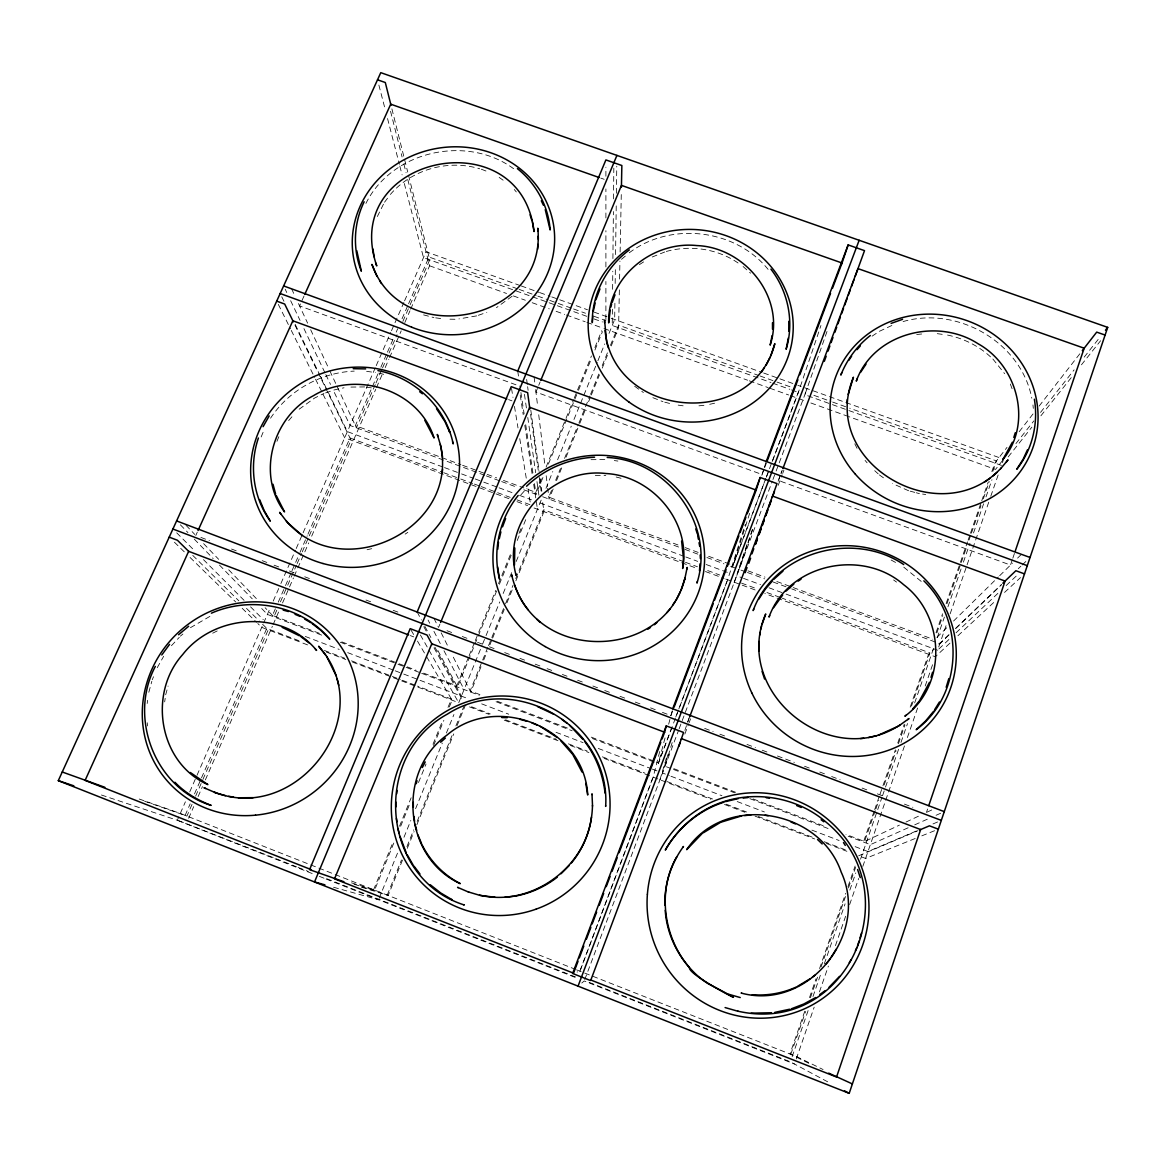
<?xml version="1.0" encoding="UTF-8"?>
<svg xmlns="http://www.w3.org/2000/svg" width="1166" height="1166" viewBox="0 0 1166 1166"><rect width="100%" height="100%" fill="white"/><g stroke="black" fill="none" stroke-linecap="round" stroke-linejoin="round"><path stroke-width="0.75" stroke-dasharray="5 3.75" d="M605.883 319.557L605.897 281.458M605.897 266.956L605.897 230.664M605.897 217.969L605.897 188.95M605.897 176.241L605.897 167.175M612.398 309.194L612.237 325.474L770.974 382.535M612.602 289.299L612.791 271.226M612.908 258.56L613.389 211.542M613.505 198.89L613.826 168.137M614.89 303.277L614.671 319.499L608.142 335.546M615.167 283.44L615.386 267.203M615.561 254.582L616.231 205.901M616.406 193.264L616.77 166.213M619.365 289.897L618.592 327.763L611.101 346.244M619.583 279.082L619.933 261.067M620.123 252.045L621.318 192.565M164.668 701.888L165.178 698.332M147.178 703.492L147.645 700.285M659.723 751.516L653.179 777.154L579.983 971.132L577.039 972.065M665.043 737.947L658.265 763.672L727.657 579.779L745.307 524.292M668.657 724.232L670.465 717.367M662.434 712.382L670.916 715.603L672.709 708.797M165.689 694.761L168.079 686.06M148.811 692.283L151.828 681.323M659.956 779.748L666.66 757.069M668.045 754.402L662.507 773L669.299 775.594M672.17 742.553L665.043 766.251L670.115 768.19M749.636 513.375L732.496 566.982L765.756 478.832M761.806 475.32L766.237 461.488M734.288 582.228L748.251 540.864M772.781 460.191L798.375 392.388L820.937 325.503M752.42 529.349L736.708 575.829L741.809 577.709M752.507 529.889L739.113 569.431L745.919 571.938M684.879 730.382L689.995 715.341M926.431 812.469L927.597 809.029M1012.248 559.899L1010.499 565.058L778.436 480.465L780.346 475.378M1012.831 558.179L1014.595 553.019M796.305 1058.874L814.174 1007.176M819.465 991.858L828.385 966.089M835.454 945.641L845.612 916.257M849.635 904.612L858.672 878.464M862.825 866.425L904.597 745.584M907.381 737.553L917.598 708.01M925.192 686.002L932.946 663.6M938.703 646.955L946.34 624.83M950.144 613.841L966.774 565.729M967.08 564.825L990.196 497.969M990.779 496.264L998.854 472.944M1002.41 462.625L1003.605 459.185L797.952 385.334M804.759 1011.257L789.965 1053.962L810.938 1064.354M809.51 997.586L816.025 978.799M819.567 968.552L845.627 893.375M848.003 886.539L855.115 866.047M874.092 811.288L863.438 842.027L899.409 825.134M874.689 809.583L879.412 795.926M880.009 794.221L882.37 787.4M882.968 785.695L895.401 749.84M897.762 743.019L904.277 724.232M910.194 707.164L928.544 654.257L933.747 649.258M936.036 632.628L942.565 613.782M946.136 603.507L959.793 564.096M960.39 562.391L967.518 541.826M968.101 540.12L969.893 534.975M970.476 533.256L981.174 502.429M981.772 500.71L988.302 481.864M991.858 471.589L994.831 463.019L1007.016 447.365M790.781 1054.385L805.662 1011.476M810.414 997.746L817.555 977.166M821.112 966.862L845.496 896.508M848.469 887.924L855.611 867.344M875.258 810.632L864.574 841.488L845.991 834.404M875.855 808.927L878.829 800.357M884.178 784.922L896.056 750.642M898.432 743.777L904.962 724.931M911.506 706.071L929.914 652.931L782.24 598.187M936.852 632.934L942.813 615.735M946.981 603.697L960.697 564.14M961.28 562.42L966.658 546.941M969.033 540.062L970.826 534.903M971.424 533.183L980.956 505.665M983.346 498.786L989.307 481.573M992.878 471.253L996.449 460.934L849.722 408.202M792.166 1056.658L808.213 1010.295M812.979 996.566L820.704 974.237M824.275 963.932L845.088 903.839M849.839 890.11L855.786 872.94M860.537 859.196L881.948 797.384M882.545 795.664L884.921 788.799M885.519 787.079L898.592 749.301M900.968 742.436L907.512 723.547M914.654 702.952L934.272 646.285M937.245 637.7L944.387 617.091M947.943 606.786L961.032 569.023M963.408 562.143L969.952 543.269M973.523 532.964L983.623 503.77M985.999 496.905L991.945 479.736M827 331.508L804.861 394.72L1001.448 465.409M778.145 481.281L781.818 471.02M687.751 721.973L689.019 718.577M780.987 473.688L782.255 470.306M684.836 734.07L688.654 723.897M689.091 722.803L690.563 718.81M778.218 485.318L782.138 474.81M782.678 473.44L783.946 470.044M579.866 971.161L653.383 776.352M671.922 727.234L658.499 762.812L590.623 736.897M675.755 717.061L728.182 578.147M765.77 478.526L733.02 565.306L707.441 555.847M766.412 476.821L771.557 463.208M772.198 461.503L799.162 390.042M766.397 477.142L768.948 470.364M584.764 979.557L678.51 730.47M679.151 728.765L772.3 481.223M772.941 479.532L775.492 472.74M776.133 471.049L807.149 388.628M670.916 715.603L672.84 710.517M763.992 469.432L762.068 474.504L535.937 392.067L538.022 387.025M764.634 467.741L766.558 462.654M387.199 895.153L401.483 859.969M406.934 846.574L413.741 829.813M417.137 821.447L452.51 734.332M455.906 725.952L464.068 705.838M487.854 647.29L470.146 690.884L482.024 695.432M488.539 645.614L504.878 605.358M505.563 603.682L513.055 585.23M515.766 578.525L543.691 509.775L683.772 561.691M551.547 490.42L548.807 497.168L678.437 545.12M555.657 480.305L560.452 468.499M564.563 458.384L578.249 424.657M578.934 422.966L589.894 395.988M590.579 394.297L598.799 374.067M602.224 365.628L607.69 352.147M610.43 345.398L618.65 325.168L758.294 375.35M402.503 860.114L388.161 895.459L360.935 887.02M407.298 848.323L414.119 831.504M416.86 824.77L453.749 733.895M457.159 725.471L465.365 705.284L489.166 714.394M480.99 666.763L470.729 692.05L452.35 655.219M483.73 660.014L487.155 651.59M489.895 644.842L491.935 639.784M492.62 638.108L504.266 609.439M506.991 602.705L513.157 587.533M515.897 580.785L543.954 511.655L542.219 499.033M553.136 489.02L549.04 499.106L547.729 488.335M556.546 480.625L561.997 467.187M566.093 457.116L579.05 425.196M579.735 423.506L585.871 408.392M588.597 401.672L590.637 396.629M591.322 394.953L599.499 374.796M602.239 368.077L608.375 352.963M377.361 216.512L383.745 203.627M373.586 889.789L393.394 841.269M399.53 826.213L411.146 797.777M432.994 744.243L442.555 720.821M448.006 707.427L451.417 699.075L417.545 686.104M468.455 657.332L456.839 685.812L423.01 672.884M469.14 655.656L474.606 642.262M475.291 640.586L478.031 633.896M478.701 632.22L495.798 590.346M498.523 583.641L511.51 551.824M519.03 533.401L521.085 528.387M541.286 478.876L535.792 492.344L525.575 488.569M546.096 467.085L565.335 419.935M566.02 418.244L573.585 399.719M574.27 398.043L591.454 355.936M594.893 347.526L601.758 330.678M393.802 843.047L374.607 890.11L350.66 882.56M400.667 826.242L409.572 804.394M418.492 782.546L426.027 764.065M433.577 745.57L443.852 720.369M449.347 706.917L452.087 700.198L426.596 656.647M496.629 591.031L457.48 686.993L436.886 648.704M499.369 584.297L511.728 553.981M517.223 540.514L526.843 516.946M523.825 489.778L536.083 494.311L543.604 475.859M548.399 464.112L577.826 391.965M578.511 390.289L591.512 358.414M594.937 350.033L602.472 331.581M379.11 898.345L397.81 852.419M403.975 837.275L410.811 820.456M415.606 808.694L442.293 743.106M446.403 733.006L453.924 714.51M352.569 662.113L458.719 702.734L481.922 645.716M482.607 644.026L485.348 637.292M486.033 635.601L499.748 601.918M503.173 593.494L512.778 569.897M516.203 561.473L542.554 496.701L683.232 548.749M545.98 488.306L552.801 471.53M557.596 459.768L571.253 426.202M573.978 419.483L597.211 362.407M597.896 360.731L604.731 343.941M276.954 441.316L278.893 436.594M261.169 436.959L264.493 428.899M152.265 679.749L153.518 676.732M438.518 627.512L439.917 624.145M538.721 385.348L540.106 381.982M188.63 818.299L193.716 806.61M198.089 796.597L202.461 786.584M205.362 779.908L272.348 626.331M273.077 624.67L278.893 611.319M282.536 602.968L293.453 577.928M294.182 576.266L297.097 569.576M297.826 567.915L308.742 542.875M311.657 536.2L375.729 389.313M376.458 387.637L382.273 374.286M385.188 367.611L388.832 359.259M389.561 357.598L401.206 330.882M404.85 322.545L409.936 310.856M410.665 309.194L429.598 265.79L407.852 179.768M101.427 795.008L177.319 820.266L185.394 801.814M189.723 791.918L196.296 776.891M197.01 775.259L269.958 608.535M273.223 601.073L280.175 585.201M280.904 583.525L295.494 550.192M296.222 548.516L302.388 534.422M303.116 532.76L375.729 366.794M376.224 365.643L390.77 332.397M391.499 330.736L403.859 302.49M404.587 300.828L426.056 251.769L520.313 285.612M185.102 815.428L190.175 803.84M194.503 793.915L266.795 628.416L302.358 642.029M275.365 608.783L272.465 615.415L319.834 633.488M278.266 602.137L284.781 587.212M285.51 585.565L291.311 572.287M292.025 570.64L294.925 563.994M295.654 562.347L299.268 554.054M299.997 552.393L307.241 535.806M307.97 534.145L349.975 437.964L442.016 472.084M377.973 373.863L355.368 425.619L460.891 464.651M380.888 367.188L386.718 353.837M387.447 352.161L393.277 338.81M396.207 332.135L397.664 328.797M402.037 318.77L407.867 305.419M408.596 303.758L429.015 257.016L517.456 288.789M192.011 804.423L186.939 816.069L144.19 801.086M195.64 796.116L202.184 781.147M202.899 779.486L268.224 629.829L259.275 621.012M276.794 610.212L273.879 616.887L265.105 607.719M280.438 601.875L286.982 586.862M287.711 585.201L296.441 565.189M297.17 563.528L301.542 553.515M302.271 551.853L351.039 440.136L318.653 373.703M375.277 384.591L356.402 427.835L329.716 370.599M376.006 382.929L381.807 369.622M382.535 367.96L388.351 354.653M389.065 352.992L397.052 334.7M402.868 321.393L409.397 306.425M410.126 304.763L429.729 259.858L408.173 173.821M195.801 535.5L197.287 532.192M304.049 295.975L299.56 305.9L519.992 386.252M157.25 667.695L163.663 656.298M365.935 203.423C392.403 149.729 469.956 133.653 516.392 170.848M288.658 420.591L294.269 414.076M270.556 418.2C288.818 390.26 320.941 372.479 354.231 371.109M384.532 202.228L388.424 197.054M1019.201 431.712L1033.586 413.216M1039.125 406.103L1080.095 353.458M1002.585 460.468L995.516 469.432L848.484 416.524M1015.907 443.605L1033.819 420.926M1040.538 412.414L1074.119 369.884M1084.191 357.131L1099.859 337.295M1008.211 456.897L1031.866 427.15M1040.888 415.81L1071.306 377.565M1081.45 364.812L1100.602 340.734M520.925 494.807L526.886 488.233M171.431 645.716L179.273 637.336M390.362 194.46C411.744 169.362 448.283 159.13 479.692 168.793M936.91 637.408L947.156 627.337M953.555 621.041L998.373 576.981M999.656 575.727L1012.467 563.134M1017.583 558.106L1021.431 554.316M938.965 644.273L949.386 634.304M955.916 628.066L1001.536 584.443M948.978 634.945L939.825 643.69L791.714 588.888M955.522 628.693L1001.288 584.953M1018.282 568.702L1020.891 566.21M1022.203 564.956L1026.124 561.21M938.892 648.981L950.756 637.787M956.033 632.817L998.256 593.013M1006.171 585.551L1018.049 574.357M949.955 643.151L935.307 656.764L764.809 593.538M957.942 635.732L995.225 601.088M1004.538 592.43L1020.512 577.593M621.493 259.318L625.37 256.054M180.395 636.14L182.902 634.027M581.761 983.04L584.239 980.985L794.527 1064.033M512.122 296.237L496.454 307.649M299.166 409.208L314.601 398.043L323.973 393.467M872.11 336.158L879.193 331.406L893.214 324.848M405.17 534.101L407.823 532.352M190.437 627.687L211.614 615.386M639.405 264.624L643.588 261.913M629.261 252.789C671.135 221.059 736.795 229.046 769.123 270.687M212.708 633.182L217.576 630.748M652.26 256.986L664.707 252.016M905.953 822.074L920.674 815.165M927.218 812.09L935.394 808.257M908.139 827.773L870.361 844.665L848.178 836.197M914.712 824.843L927.845 818.969M936.065 815.296L940.991 813.096M916.316 831.023L867.97 851.544L854.387 846.356M932.975 823.939L937.974 821.811M858.657 855.8L917.919 830.688M915.193 838.5L865.595 858.453L860.042 856.325M921.81 835.847L935.045 830.527M478.351 315.286L486.834 312.342M325.62 392.898L332.193 390.595M367.057 549.74L371.735 548.676M903.082 321.568C957.301 305.827 1020.993 342.075 1031.808 398.218M709.715 404.31L715.035 403.115M333.84 390.027L344.028 387.768M666.296 251.462C691.278 244.51 719.437 249.087 740.352 264.609M476.661 315.884L458.938 318.916M350.922 387.083L364.739 386.923M916.709 334.496L923.516 333.811M698.944 405.826L706.188 405.098M591.031 459.681L607.195 459.564M449.959 319.178L455.352 319.28M595.287 475.349L605.795 475.553M937.26 333.665L945.83 334.831M435.69 317.852L441.01 318.58M678.189 405.127L684.384 405.987M366.634 371.342L375.379 372.566M366.445 387.17L374.956 388.351M922.568 494.063L925.717 494.501M614.307 460.57L617.878 461.066M947.55 335.065C963.947 338.475 979.469 346.244 991.581 357.86M423.593 314.893L433.927 317.604M664.751 402.168L671.791 404.019M910.165 491.163L914.785 492.387M916.33 492.795L919.42 493.612M378.877 373.047L385.655 374.854M616.202 477.011L622.965 478.818M333.563 887.253L378.556 899.744M354.085 884.251L381.384 892.777M178.835 820.777L274.404 858.045M600.781 178.107L604.192 179.302M139.235 799.031L180.307 813.445L575.115 969.208M521.217 285.932L539.158 292.389M539.902 292.651L550.104 296.31M551.795 296.922L558.601 299.37M559.724 299.779L587.475 309.748M594.004 312.08L609.57 317.677M611.144 318.245L761.952 372.406M763.672 373.018L779.092 378.556M779.894 378.848L796.932 384.969M519.147 289.401L536.156 295.523M537.861 296.135L548.064 299.793M549.769 300.405L556.561 302.854M558.266 303.466L571.879 308.349M573.57 308.961L585.478 313.246M593.99 316.292L605.883 320.577M759.999 375.962L775.317 381.471M777.022 382.084L790.65 386.981M813.897 395.332L830.964 401.468M832.67 402.081L848.017 407.59M586.731 316.307L423.491 257.613L403.917 181.911M593.917 318.886L602.472 321.962M772.694 383.162L789.805 389.313M791.525 389.925L798.375 392.388M429.598 265.79L506.54 293.468M513.375 295.931L525.341 300.245M532.177 302.708L549.273 308.859M556.124 311.307L564.665 314.397M566.37 315.009L585.186 321.772M586.892 322.384L602.283 327.923M603.988 328.535L747.61 380.218M749.315 380.83L768.117 387.608M769.837 388.22L788.639 394.983M790.344 395.595L797.194 398.058M798.899 398.67L804.03 400.521M810.866 402.984L846.764 415.898M508.565 399.603L511.961 400.842M462.596 465.278L496.643 477.871M503.45 480.392L523.869 487.942M685.273 547.641L698.915 552.684M748.018 570.844L764.969 577.126M776.833 581.513L932.771 639.187M484.633 475.276L350.048 425.473L333.636 391.004M486.339 475.903L500.476 481.135M501.671 481.573L517.427 487.403M684.894 549.361L698.521 554.404M706.917 557.523L723.999 563.834M730.63 566.297L735.717 568.177M747.435 572.506L764.619 578.861M773.131 582.009L790.14 588.305M442.832 466.983L347.366 431.624L328.389 392.621M444.538 467.61L459.885 473.294M461.59 473.921L473.527 478.351M475.232 478.978L482.039 481.5M483.744 482.141L497.386 487.184M499.092 487.825L512.734 492.868M519.555 495.39L531.492 499.82M684.136 556.357L540.004 502.969L539.494 499.412M685.827 556.984L697.705 561.385M706.188 564.519L729.916 573.308M743.514 578.351L760.538 584.647M769.05 587.81L784.368 593.479M786.073 594.106L937.566 650.22M443.721 472.711L459.069 478.395M460.774 479.037L472.696 483.453M474.402 484.079L479.517 485.974M481.223 486.616L510.198 497.357M517.019 499.879L530.647 504.936L528.023 488.904M685.477 562.318L697.428 566.749M707.675 570.553L719.641 574.984M741.489 583.087L756.778 588.757M766.951 592.532L780.535 597.56M508.901 498.669L344.67 437.775L322.822 393.846M516.99 501.657L527.571 505.592M534.043 507.982L697.049 568.425M705.445 571.529L724.115 578.453M725.806 579.079L756.442 590.448M200.902 537.424L209.414 540.66M231.538 549.04L236.64 550.979M262.175 560.657L267.276 562.595M274.083 565.175L279.184 567.099M289.401 570.976L294.502 572.914M304.72 576.776L309.821 578.715M365.978 600.009L371.094 601.947M393.204 610.328L398.32 612.267M447.001 630.719L452.102 632.657M462.275 636.505L467.362 638.443M477.535 642.291L482.622 644.23M489.414 646.795L494.501 648.733M504.674 652.581L509.775 654.52M519.949 658.367L525.035 660.306M535.209 664.154L540.31 666.092M547.087 668.657L552.174 670.596M562.362 674.444L567.448 676.382M577.622 680.23L582.709 682.168M592.896 686.016L597.983 687.955M604.76 690.52L609.847 692.458M620.035 696.306L625.122 698.245M635.295 702.092L640.382 704.031M650.57 707.879L655.656 709.817M704.672 728.4L713.14 731.607M719.903 734.172L724.99 736.096M746.998 744.433L755.451 747.654M762.229 750.219L767.301 752.143M777.46 755.991L794.396 762.404M804.555 766.251L809.627 768.19M819.785 772.038L824.872 773.962M831.635 776.527L840.103 779.733M862.111 788.07L867.183 790.009M877.342 793.857L882.429 795.78M904.437 804.117L912.891 807.324M410.315 635.587L413.697 636.869M341.813 641.883L416.247 670.304M497.299 701.262L570.261 729.114M673.788 768.642L736.256 792.501M753.134 798.943L825.732 826.665M321.656 635.12L267.393 614.409L259.829 606.611M340.312 642.247L396.28 663.614M397.97 664.27L420.081 672.709M421.698 673.336L479.299 695.33M496.075 701.728L572.171 730.79M592.372 738.515L654.913 762.389M673.511 769.487L734.609 792.822M749.825 798.637L831.329 829.755M305.288 636.447L339.233 649.418M347.716 652.654L393.525 670.173M395.23 670.829L402.022 673.423M403.713 674.065L468.164 698.711M481.689 703.87L508.726 714.204M556.036 732.306L583.073 742.64M598.289 748.455L650.672 768.481M652.362 769.123L659.125 771.703M670.989 776.25L721.929 795.722M737.218 801.567L764.386 811.944M811.93 830.119L839.112 840.511M324.381 650.453L344.713 658.236M351.491 660.831L400.608 679.618M402.299 680.274L415.854 685.462M471.545 706.771L490.245 713.927M505.534 719.772L556.517 739.288M568.41 743.835L587.11 750.991M602.399 756.836L644.885 773.102M667.01 781.555L712.659 799.031M726.185 804.205L746.488 811.973M758.323 816.506L814.116 837.858M824.26 841.735L846.254 850.145M307.576 644.9L261.723 627.352L257.817 623.533M326.261 652.042L345.821 659.533M504.28 720.165L558.499 740.92M570.276 745.424L588.932 752.566M604.105 758.381L710.939 799.264M724.494 804.453L744.928 812.265M755.058 816.142L814.611 838.937M826.388 843.441L846.895 851.297M481.296 169.201L487.446 171.591M576.5 969.835L797.034 1056.76L823.079 1069.543M276.094 858.715L296.397 866.732M298.088 867.402L308.247 871.41M326.844 878.756L575.538 976.962M589.063 982.311L790.373 1061.818L830.454 1083.301M177.319 820.266L312.605 873.698M319.367 876.366L324.44 878.377M326.13 879.033L576.383 977.88M908.62 490.755L892.631 483.613M652.887 397.679L662.988 401.702M891.145 560.03L896.8 563.12M499.165 177.407L503.144 180.205M879.383 474.926L884.557 478.585M903.781 567.172L922.495 582.461M634.668 386.267L643.399 392.519M893.608 579.983L896.537 582.082M743.106 266.518L750.54 273.179M874.704 470.7L878.217 473.877M174.419 542.219L184.855 552.393M190.058 557.465L235.663 601.933M242.178 608.288L256.52 622.265M192.769 555.395L238.811 600.811M246.478 608.39L257.992 619.744M176.722 532.847L194.547 550.702M203.467 559.636L244.19 600.461M250.559 606.845L263.283 619.598M180.38 524.817L187.945 532.6M194.256 539.1L213.174 558.572M219.47 565.058L252.264 598.828M186.05 525.327L194.824 534.48M203.613 543.648L218.669 559.33M228.711 569.795L256.316 598.566M992.878 358.997L1004.626 373.659M865.07 460.424L867.11 462.8M514.25 189.504L516.305 191.938M411.117 630.208L413.843 634.872M417.486 641.096L425.677 655.088M420.416 635.004L458.719 702.734M434.029 647.815L462.742 700.489M423.812 626.667L427.222 632.978M434.918 647.188L461.415 696.117M417.151 612.019L421.436 619.991M424.876 626.375L430.881 637.54M428.068 620.05L429.744 623.271M433.941 631.36L440.631 644.273M443.984 650.745L464.097 689.514M854.809 443.838L858.016 450.236M433.971 618.388L437.964 626.39M441.171 632.803L448.356 647.203M278.324 304.384L290.465 328.783M291.267 330.415L314.733 377.58M315.549 379.212L322.02 392.228M294.969 325.11L317.866 372.085M281.749 296.776L284.125 301.644M295.187 324.396L319.703 374.752M320.49 376.385L327.602 391.004M285.189 289.212L286.749 292.506M290.655 300.711L300.041 320.402M303.947 328.623L325.037 372.945M325.824 374.592L330.517 384.43M291.602 288.833L294.648 295.377M298.467 303.554L307.62 323.171M310.666 329.716L328.958 368.966M1010.324 384.037L1012.7 390.333M378.877 85.074L385.261 109.721M387.535 118.524L399.37 164.304M399.821 166.068L402.095 174.871M390.537 111.28L402.081 156.944M403.859 163.969L406.074 172.743M391.893 108.861L407.736 172.072M511.524 388.467L512.996 397.431M514.468 406.395L518.01 427.922M519.774 438.678L526.551 479.94M520.225 395.012L523.199 414.644M524.802 425.357L532.075 473.556M533.693 484.254L537.453 509.25M517.733 371.094L518.797 378.236M520.925 392.519L524.117 413.945M525.706 424.672L532.891 472.886M534.48 483.599L536.083 494.311M524.452 394.327L526.493 408.566M527.775 417.472L535.675 472.696M536.958 481.602L539.246 497.634M530.588 414.28L538.255 470.19M539.246 477.404L541.228 491.819M526.653 379.475L527.382 384.897M527.63 386.689L528.111 390.304M530.807 410.14L539.129 471.458M540.106 478.672L541.826 491.294M534.101 377.041L534.757 382.433M535.631 389.619L537.613 405.768M538.721 414.746L545.09 466.794M546.184 475.772L547.51 486.543M147.222 722.76L147.572 725.952M1032.959 404.952L1033.309 408.348"/><path stroke-width="1.5" d="M621.42 187.158L621.857 165.514L605.897 159.917L517.733 371.094M847.055 402.97L847.245 399.515M788.814 331.246L788.77 321.306M759.139 641.431L758.935 650.92M772.504 329.191L772.49 322.749M699.469 570.903L699.994 563.834M592.474 805.444C592.08 826.213 584.764 846.88 571.457 862.884M592.882 316.015L592.284 322.603C591.891 294.182 606.626 266.679 629.363 249.903M537.599 249.32L538.094 244.364M514.818 548.005L514.468 565.16M497.765 549.23L498.48 542.205M442.205 472.842L442.584 469.33M396.702 793.755L397.081 790.475M848.207 394.443L853.439 377.201C818.08 462.392 940.627 533.736 1001.2 467.945M759.751 635.149L760.349 632.059M760.961 628.97L761.558 625.88M788.391 337.863L786.117 349.29C794.44 322.122 788.245 291.529 770.915 269.157M772.081 335.633L770.158 345.136C785.913 297.869 745.016 247.309 696.874 245.574C652.683 240.75 607.209 277.129 608.681 322.909L610.241 310.141M681.075 590.069L684.981 578.117C665.101 658.936 541.286 663.877 514.702 585.143M686.861 569.095L687.197 567.434L684.646 579.75M591.483 817.045C585.011 868.728 530.399 907.294 479.561 895.138M610.94 307.008L611.654 303.86M593.334 311.06L595.17 303M499.281 538.75L500.884 531.871M416.277 783.712L417.005 780.652M697.355 581.47L696.962 583.087C715.705 524.613 667.637 460.118 607.195 457.466M664.503 732.714L666.252 725.879L683.567 732.452L681.25 739.331M258.4 438.022C248.999 465.584 253.124 497.518 270.323 521.187L264.245 510.723L259.624 499.587M946.18 687.24L948.832 678.583M1013.808 437.498L1015.265 432.775M857.535 946.02L859.021 941.166M860.027 937.93L861.514 933.062M931.007 677.329L932.567 672.301M756.326 489.603L760.188 477.477L777.022 483.613L772.125 497.314M762.054 624.393L765.712 613.972C731.811 691.934 829.74 771.192 899.846 725.048M678.933 746.211L680.099 742.771M841.779 263.778L848.148 244.904L864.516 250.646L855.232 276.182M849.198 1093.344L1107.7 327.369L380.772 72.656L58.3 780.652L849.198 1093.344L844.519 1090.837M928.763 805.604L1005.063 581.062L772.562 496.089L689.66 716.886M1015.178 551.299L1084.176 348.211L857.987 268.617L782.896 468.601M770.799 355.849L774.836 343.635C752.58 430.05 613.71 419.133 605.037 330.401M745.205 572.695L747.042 567.565M751.939 553.85L753.775 548.72M755.612 543.575L757.448 538.43M758.672 535.005L761.121 528.154M762.345 524.729L764.182 519.584M765.406 516.159L767.84 509.309M769.064 505.884L770.901 500.739M748.791 563.324L750.627 558.208M755.51 544.522L757.346 539.406M759.183 534.276L761.019 529.145M762.243 525.72L764.08 520.59M765.916 515.474L767.753 510.344M768.977 506.918L771.411 500.083M772.635 496.658L774.472 491.542M824.333 361.3L826.184 356.198M828.035 351.097L829.886 345.981M831.125 342.585L832.976 337.47M834.841 332.368L836.692 327.252M837.931 323.856L840.394 317.05M841.633 313.639L843.499 308.538M844.723 305.128L847.201 298.321M848.44 294.911L850.291 289.809M851.53 286.399L854.008 279.592M612.208 302.358L615.007 294.794M502.531 526.843L505.621 518.564M595.913 299.764L599.965 288.891M578.059 986.144L859.153 240.283M666.252 725.879L572.608 973.479L590.419 980.504M672.709 708.797L760.188 477.477M766.237 461.488L848.148 244.904M578.03 961.309L573.541 973.187L334.525 878.843L431.799 643.749L664.635 732.248M579.313 957.913L583.802 946.034M586.367 939.257L590.856 927.378M592.139 923.982L596.628 912.103M599.193 905.312L603.682 893.433M606.247 886.656L610.095 876.468M612.033 871.381L617.164 857.812M619.088 852.71L660.787 742.421M662.069 739.025L663.993 733.939M674.123 707.121L713.228 603.697M714.51 600.301L726.054 569.78M727.336 566.399L738.865 535.879M740.148 532.483L745.919 517.223M747.202 513.827L756.18 490.099L529.641 407.298L440.617 622.469M767.184 460.964L797.894 379.752M799.818 374.68L830.527 293.453M832.437 288.381L842.041 263.006L621.463 185.379L540.805 380.305M841.794 372.654L840.832 375.073C846.968 359.536 857.141 345.763 870.361 335.502M364.142 201.805C353.604 223.289 352.569 248.956 361.343 271.212L356.781 250.69M155.326 666.427C128.041 717.629 155.005 788.231 211.163 805.385C197.71 800.226 184.898 792.778 174.929 782.255M616.916 155.399L314.529 881.962L324.92 884.848M417.151 612.019L511.233 386.675L527.63 392.65L529.845 408.872M753.761 609.104L753.134 610.605C774.472 551.897 853.002 530.209 903.723 564.548M857.316 378.717L856.281 381.122C873.261 333.301 936.968 316.992 978.07 343.751C1017.787 365.716 1032.901 423.724 1002.862 459.579L1012.365 442.22M198.031 530.545L292.841 320.767L506.86 398.976M304.792 294.328L390.727 104.182L599.062 177.494M855.436 950.64L856.835 947.564M929.448 682.372L919.42 700.883L912.657 709.03M1027.406 449.93L1023.15 459.185L1016.752 469.257C1032.289 449.814 1038.469 423.681 1034.373 399.224M769.706 615.604L769.006 617.076C788.056 563.805 862.068 548.093 903.635 584.676C945.087 615.735 947.419 685.04 904.874 716.23L906.171 715.166M683.145 846.997L683.48 846.487C671.15 863.35 664.212 884.265 664.955 905.21M676.178 599.878L680.376 591.468M766.179 365.045L770.026 357.379M422.311 767.534L425.211 761.937M263.079 426.669L269.171 415.941M849.285 962.65L851.063 959.778M831.11 957.388L836.182 949.197M934.622 709.7L939.432 702.019M773.568 607.69L782.678 595.024M758.614 599.368L765.479 588.947L772.475 580.843M860.581 372.318L866.032 364.156M848.819 360.338L851.617 356.155M676.805 856.762C653.149 897.077 666.777 957.169 707.922 983.565C775.055 1018.53 688.275 976.787 689.427 967.663C675.566 951.748 666.573 931.43 665.218 910.311M672.68 605.096L675.303 601.175M761.325 372.202L764.24 367.902M518.156 495.492C499.646 518.651 492.3 550.308 499.544 579.152L497.59 566.88M161.768 654.986L169.566 644.361M1082.31 350.616L1096.71 332.121L1105.106 335.065M1105.455 330.197L1107.7 327.369M1006.331 461.998L1008.007 459.9L1000.676 468.674M839.535 976.394L829.026 987.281M826.213 963.728L830.265 958.758M933.66 711.231L925.556 721.025L916.199 729.712C962.868 695.111 964.996 620.589 923.851 580.843M569.27 865.434L561.035 873.757M666.937 612.587L670.056 609.016M857.01 349.683L860.348 345.894M1002.833 583.189L1015.863 570.728L1024.506 573.876M701.917 833.792L686.672 849.679C724.625 792.967 819.669 808.679 841.196 872.139C870.025 934.258 808.14 1011.418 741.095 993.038L741.693 993.17M993.024 475.917L996.945 472.376M786.088 591.075L793.842 584.108M773.641 579.487L782.954 571.151M654.447 624.728L656.837 622.629M440.675 742.232L445.383 738.078M526.566 486.237C544.755 468.717 569.358 458.355 594.558 457.218M178.573 634.741L188.659 626.259M907.702 719.597L909.014 718.548L898.578 726.068L878.056 735.294M819.771 994.554L825.222 990.59M809.845 978.93L797.529 986.349M812.44 977.05L815.034 975.17M703.2 832.888L720.588 822.322L741.532 815.938M557.304 877.138C544.959 886.801 530.355 893.389 514.935 896.188M984.41 482.156L990.255 478.118M798.156 581.149L801.027 579.167M647.873 629.232L650.497 627.439M815.69 997.528L803.855 1003.984L791.277 1008.838M919.566 830.003L929.448 825.82L938.338 829.186M796.116 987.106C782.415 993.272 767.257 995.895 752.274 994.729M723.969 802.193C699.265 810.02 678.131 827.627 665.305 850.087C674.137 834.492 686.818 821.228 702.019 811.711C740.089 787.866 792.37 792.924 826.126 822.176C910.996 891.524 847.813 1036.341 737.67 1011.126M211.396 613.185C251.098 595.637 301.644 605.373 329.73 639.157L320.869 630.325L312.342 623.795M891.115 323.39L902.586 319.324M789.63 1009.231L774.778 1012.38M725.514 801.61L738.297 798.593M868.583 737.524L876.482 735.673M771.426 1012.744L751.123 1013.181M253.124 797.661L238.345 797.777M860.523 738.574L863.758 738.238M743.208 798.083L748.12 797.559M744.666 815.602L750.904 814.947M504.965 897.237L513.273 896.362M353.196 368.675L365.658 368.908M501.832 717.556L507.268 717.673M494.967 897.237L480.115 895.43L468.324 891.932M766.222 797.733L769.487 798.214M765.056 815.238L768.175 815.704M228.653 796.32L233.506 797.048M740.235 997.557L728.779 994.277M377.93 370.613C414.615 377.565 445.762 407.109 453.18 443.911L452.539 441.754M283.178 610.11L288.41 611.552M519.803 719.276L526.755 721.215M205.741 788.508L203.992 787.75L216.118 792.982L225.475 795.635M738.267 1011.345L725.092 1007.57M343.912 881.744L309.588 869.647L410.199 628.649L427.062 635.047L432.28 644.623M58.3 780.652L73.822 785.826M104.867 787.298L62.25 771.994M377.522 79.798L385.305 82.524L391.018 105.348M283.63 285.932L1030.044 557.465M280.175 293.526L1027.275 565.656M276.706 301.134L284.693 304.049L293.38 321.86M176.605 520.925L944.271 811.623M172.903 529.029L941.312 820.398M169.216 537.147L177.421 540.252L188.936 551.605M408.625 634.945L188.644 551.329L85.118 780.375L310.958 869.53M852.375 1083.928L828.691 1073.128M463.704 904.729L464.33 904.991C380.699 878.698 371.415 755.32 447.452 714.073C514.687 670.698 610.692 726.287 605.664 806.406L605.65 805.721M451.446 899.452L452.116 899.729L440.704 892.952L430.269 884.761M796.626 805.546L801.231 807.47M537.57 706.611L553.661 714.204M295.056 614.336L300.041 616.42M790.971 822.059L795.372 823.896M531.9 722.876L536.899 724.961M282.114 627.323L299.385 635.776M468.921 892.238L457.597 887.326L458.253 887.647M216.118 792.982L214.413 792.239C297.724 824.858 380.378 714.379 318.653 646.255L325.62 655.073M540.222 726.36L556.794 737.218M304.705 619.117L310.914 622.702M419.658 391.747L422.442 393.787M821.126 819.771L823.823 821.782M561.866 719.393L567.04 723.299M302.271 535.544L287.521 522.616L279.621 512.34L280.991 514.235M300.901 636.665L309.194 643.034M190.35 772.519L207.883 784.601C158.926 763.06 147.659 693.391 182.668 654.578C214.398 613.637 283.192 609.191 316.598 650.424L315.345 649.083M517.398 168.633C536.01 183.572 548.501 206.061 550.133 229.979L545.251 209.632M817.541 839.52L822.176 843.965M536.695 619.131L540.12 622.425M569.635 725.267L582.971 739.433M560.817 740.833L572.725 754.417L582.023 772.038M286.18 520.765C341.536 586.207 460.512 529.116 440.267 444.508M436.521 408.712L444.931 421.538L449.785 432.455L449.143 430.239M528.198 609.803C519.817 599.703 514.643 587.343 511.582 574.663L511.976 576.31M584.997 741.984C596.278 756.763 602.895 774.792 605.096 793.201M413.974 866.09L419.979 874.004M843.47 842.581L845.277 845.437M379.62 280.656L381.369 283.513M424.847 420.387L434.073 437.993C419.046 389.386 355.601 370.016 313.392 395.711C272.698 416.772 256.126 474.533 284.548 511.918L276.24 495.492M326.567 656.312L336.318 676.032M422.179 845.073C430.458 861.528 443.925 875.185 460.293 883.639C403.188 857.71 396.396 771.018 447.059 735.032C497.328 691.948 584.472 728.517 587.708 795.023L585.813 783.421M407.211 854.736L412.983 864.778M541.301 200.785L543.385 205.172M376.968 276.371L371.954 264.42C402.707 351.17 547.597 321.029 537.788 228.215L538.065 231.174M417.938 834.9L421.582 843.616M406.395 853.293L400.011 836.284M857.608 869.53L860.275 877.604M375.831 263.079L376.749 265.921C339 156.025 521.071 117.853 534.043 231.568L532.439 222.298M762.068 671.397L764.575 679.049M695.752 528.97L697.399 534.013M606.845 343.052L608.419 347.934M438.008 436.609L437.308 434.422L440.952 446.651L442.555 457.028M530.078 214.821L531.958 220.797M415.023 824.275L416.685 830.352M397.839 828.312L399.136 833.092M337.134 679.093L338.796 685.229M273.004 484.254L275.599 493.947M515.736 573.716L516.115 575.363C500.986 521.902 551.649 466.983 605.795 473.513C652.348 475.859 691.467 522.018 682.649 568.498L683.436 558.193L681.614 541.141M697.72 535.748L698.376 539.231M699.017 542.7L699.673 546.169M606.539 341.376L604.571 320.213L604.586 322.836M372.945 249.043L374.097 256.826M413.901 816.492L414.571 821.155M396.455 818.488L396.906 821.753M592.066 794.571L591.993 793.827L592.532 806.129M700.168 555.001L700.372 558.529M538.24 236.13L538.357 239.424M413.274 802.339L413.347 807.061M395.799 801.975L395.872 806.93M920.63 829.551L836.547 1077.02L590.841 980.023L681.483 738.646L920.63 829.551M255.514 815.165A109.968 104.823 -39.1 0 0 340.982 646.693A109.968 104.823 -39.1 0 0 154.218 664.401A109.968 104.823 -39.1 0 0 255.514 815.165M536.243 909.086A110.333 108.802 -52.3 0 0 572.477 722.002A110.333 108.802 -52.3 0 0 393.321 786.248A110.333 108.802 -52.3 0 0 536.243 909.086M647.392 894.307A113.306 110.376 63.6 0 0 805.793 1008.211A113.306 110.376 63.6 0 0 820.849 813.912A113.306 110.376 63.6 0 0 647.392 894.307M322.982 563.513A105.042 99.518 -19.2 0 0 457.247 443.007A105.042 99.518 -19.2 0 0 285.072 395.245A105.042 99.518 -19.2 0 0 322.982 563.513M545.178 646.576A105.844 102.71 -1 0 0 704.614 558.616A105.844 102.71 -1 0 0 546.548 468.674A105.844 102.71 -1 0 0 545.178 646.576M751.881 693.041A108.351 104.401 30.2 0 0 937.216 713.825A108.351 104.401 30.2 0 0 857.71 546.344A108.351 104.401 30.2 0 0 751.881 693.041M411.685 327.194A101.34 93.834 -8 0 0 554.156 229.585A101.34 93.834 -8 0 0 394.487 165.572A101.34 93.834 -8 0 0 411.685 327.194M629.042 402.095A102.579 96.282 4.8 0 0 792.472 338.431A102.579 96.282 4.8 0 0 650.57 236.698A102.579 96.282 4.8 0 0 629.042 402.095M854.897 473.673A104.765 97.959 19.9 0 0 1032.07 449.945A104.765 97.959 19.9 0 0 915.223 315.082A104.765 97.959 19.9 0 0 854.897 473.673"/></g></svg>
